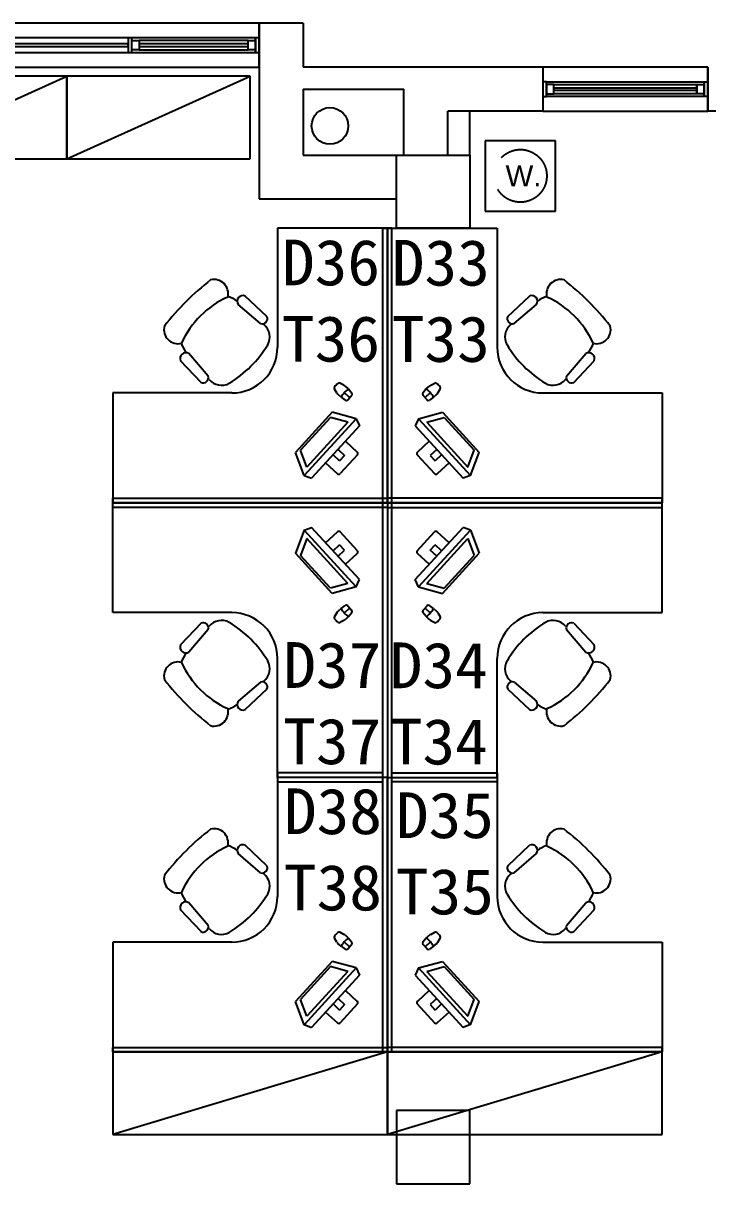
# Model space of a CAD drawing. Header units: millimetres. Extents: x 526420 to 928802, y 401925 to 509768.
# Drawn here: x 845782 to 849521, y 425344 to 431684 of the extents above; entities that cross this region are included whole.
import ezdxf

# ---------------------------------------------------------------- set-up
doc = ezdxf.new("R2010")
doc.units = ezdxf.units.MM
doc.header["$LTSCALE"] = 3000
doc.header["$MEASUREMENT"] = 0
doc.linetypes.add('DASH', pattern=[0.35, 0.25, -0.1])
doc.linetypes.add('HIDDEN', pattern=[0.375, 0.25, -0.125])
doc.layers.get('0').update_dxf_attribs({"linetype": 'CONTINUOUS'})
for name, color, linetype in [('D-WALL', 7, 'CONTINUOUS'), ('D-WINDOW', 7, 'CONTINUOUS'), ('P-FURNI-I', 7, 'CONTINUOUS'), ('窗台线', 7, 'CONTINUOUS')]:
    doc.layers.add(name, color=color, linetype=linetype)
doc.styles.get("Standard").update_dxf_attribs({"font": 'romans.shx', "width": 0.65, "bigfont": 'hzfs1.shx'})
doc.styles.add('TITLE', font='ARIAL.TTF')

msp = doc.modelspace()

# ---------------------------------------------------------------- linework, layer by layer
at = {"color": 0, "ltscale": 0.7}
msp.add_circle((847457.5, 431122.8), 100, dxfattribs=at)
at = {"layer": 'D-WALL', "color": 0, "ltscale": 0.7}
for p, q in [((847311, 431683.7), (847071, 431683.7)), ((847071, 431683.7), (847071, 430723.7)), ((847311, 431683.7), (847311, 431443.7)), ((848621, 431443.7), (847311, 431443.7)), ((848621, 431443.7), (848621, 431203.7)), ((849521, 431443.7), (849521, 431203.7)), ((847311, 431323.7), (847311, 430963.7)), ((847311, 431323.7), (847861, 431323.7)), ((847861, 430963.7), (847861, 431323.7)), ((848621, 431203.7), (848101, 431203.7)), ((848101, 430963.7), (848101, 431203.7)), ((848221, 430963.7), (848221, 431203.7)), ((852241, 431203.7), (849521, 431203.7)), ((847311, 430963.7), (847861, 430963.7)), ((847071, 430723.7), (847821, 430723.7))]:
    msp.add_line(p, q, dxfattribs=at)
at = {"layer": 'D-WALL', "color": 0, "ltscale": 100}
for p, q in [((847821, 430963.7), (848221, 430963.7)), ((847821, 430563.7), (847821, 430963.7)), ((848221, 430963.7), (848221, 430563.7)), ((848221, 430563.7), (847821, 430563.7)), ((848221, 425743.7), (847821, 425743.7)), ((847821, 425743.7), (847821, 425343.7)), ((848221, 425743.7), (847821, 425743.7)), ((847821, 425743.7), (847821, 425343.7)), ((848221, 425343.7), (848221, 425743.7)), ((848221, 425343.7), (848221, 425743.7)), ((847821, 425343.7), (848221, 425343.7)), ((847821, 425343.7), (848221, 425343.7))]:
    msp.add_line(p, q, dxfattribs=at)
at = {"layer": 'D-WINDOW', "color": 0, "ltscale": 0.7}
for p, q in [((847071, 431683.7), (844971, 431683.7)), ((847051, 431603.7), (844991, 431603.7)), ((846356, 431571.2), (845686, 431571.2)), ((846376, 431603.7), (846356, 431603.7)), ((846356, 431603.7), (846356, 431523.7)), ((846356, 431556.2), (846356, 431571.2)), ((846376, 431523.7), (846376, 431603.7)), ((846376, 431588.7), (846416, 431588.7)), ((846376, 431538.7), (846376, 431588.7)), ((847011, 431588.7), (846416, 431588.7)), ((846416, 431588.7), (846416, 431538.7)), ((846416, 431588.7), (846416, 431538.7)), ((847011, 431571.2), (846416, 431571.2)), ((846416, 431571.2), (846416, 431556.2)), ((847011, 431588.7), (847051, 431588.7)), ((847011, 431538.7), (847011, 431588.7)), ((847011, 431538.7), (847011, 431588.7)), ((847011, 431556.2), (847011, 431571.2)), ((847051, 431523.7), (847051, 431603.7)), ((847071, 431603.7), (847051, 431603.7)), ((847051, 431603.7), (847051, 431523.7)), ((847051, 431588.7), (847051, 431538.7)), ((847071, 431523.7), (847071, 431603.7)), ((844991, 431523.7), (847051, 431523.7)), ((845686, 431556.2), (846356, 431556.2)), ((846356, 431523.7), (846376, 431523.7)), ((846416, 431538.7), (846376, 431538.7)), ((846416, 431556.2), (847011, 431556.2)), ((846416, 431538.7), (847011, 431538.7)), ((847051, 431538.7), (847011, 431538.7)), ((847051, 431523.7), (847071, 431523.7)), ((849521, 431443.7), (848621, 431443.7)), ((848641, 431363.7), (848621, 431363.7)), ((848621, 431363.7), (848621, 431283.7)), ((848641, 431363.7), (849501, 431363.7)), ((848641, 431283.7), (848641, 431363.7)), ((848641, 431283.7), (848641, 431363.7)), ((848681, 431348.7), (848641, 431348.7)), ((848641, 431348.7), (848641, 431298.7)), ((848681, 431348.7), (849461, 431348.7)), ((848681, 431298.7), (848681, 431348.7)), ((848681, 431298.7), (848681, 431348.7)), ((848681, 431331.2), (849461, 431331.2)), ((848681, 431316.2), (848681, 431331.2)), ((849461, 431316.2), (848681, 431316.2)), ((849461, 431348.7), (849461, 431298.7)), ((849461, 431298.7), (849461, 431348.7)), ((849461, 431348.7), (849501, 431348.7)), ((849461, 431331.2), (849461, 431316.2)), ((849501, 431363.7), (849501, 431283.7)), ((849501, 431283.7), (849501, 431363.7)), ((849501, 431363.7), (849521, 431363.7)), ((849501, 431348.7), (849501, 431298.7)), ((849521, 431363.7), (849521, 431283.7)), ((848621, 431283.7), (848641, 431283.7)), ((848641, 431298.7), (848681, 431298.7)), ((849501, 431283.7), (848641, 431283.7)), ((849461, 431298.7), (848681, 431298.7)), ((849501, 431298.7), (849461, 431298.7)), ((849521, 431283.7), (849501, 431283.7))]:
    msp.add_line(p, q, dxfattribs=at)
at = {"layer": 'P-FURNI-I', "color": 0, "ltscale": 100}
for p, q in [((845021, 430943.7), (846021, 431393.7)), ((846021, 431393.7), (845021, 431393.7)), ((846021, 430943.7), (847021, 431393.7)), ((846021, 430943.7), (846021, 431393.7)), ((847021, 431393.7), (846021, 431393.7)), ((846021, 431393.7), (846021, 430943.7)), ((847021, 430943.7), (847021, 431393.7)), ((845021, 430943.7), (846021, 430943.7)), ((846021, 430943.7), (847021, 430943.7)), ((847771, 426063.7), (846271, 425613.7)), ((847771, 426063.7), (846271, 426063.7)), ((846271, 426063.7), (846271, 425613.7)), ((849271, 426063.7), (847771, 425613.7)), ((849271, 426063.7), (847771, 426063.7)), ((847771, 426063.7), (847771, 425613.7)), ((847771, 425613.7), (847771, 426063.7)), ((849271, 425613.7), (849271, 426063.7)), ((846271, 425613.7), (847771, 425613.7)), ((847771, 425613.7), (849271, 425613.7))]:
    msp.add_line(p, q, dxfattribs=at)
at = {"layer": 'P-FURNI-I', "color": 0, "linetype": 'DASH'}
for p, q in [((848689.6, 431041.7), (848305.6, 431041.7)), ((848305.6, 431041.7), (848305.6, 430657.7)), ((848689.6, 430657.7), (848689.6, 431041.7)), ((848305.6, 430657.7), (848689.6, 430657.7))]:
    msp.add_line(p, q, dxfattribs=at)
at = {"layer": 'P-FURNI-I', "color": 0}
for p, q in [((847771, 430563.7), (847171, 430563.7)), ((847171, 430563.7), (847171, 429913.7)), ((847746, 430563.7), (847771, 430563.7)), ((847746, 429063.7), (847746, 430563.7)), ((847771, 430563.7), (847771, 429063.7)), ((847771, 429063.7), (847771, 430563.7)), ((847796, 430563.7), (847771, 430563.7)), ((847771, 430563.7), (847771, 429063.7)), ((847771, 429063.7), (847771, 430563.7)), ((847771, 430563.7), (848371, 430563.7)), ((847796, 429063.7), (847796, 430563.7)), ((848371, 430563.7), (848371, 429913.7)), ((847113.1, 430081.4), (846995, 430193.3)), ((848428.8, 430081.4), (848546.9, 430193.3)), ((847079.1, 430042.7), (846955.9, 430147.3)), ((848462.8, 430042.7), (848586, 430147.3)), ((847096.8, 430037.3), (847091.9, 430041.5)), ((847096.8, 430037.3), (847092.1, 430041.5)), ((848445.1, 430037.3), (848449.9, 430041.5)), ((848445.1, 430037.3), (848450, 430041.5)), ((846791.9, 429755.6), (846687.4, 429878.8)), ((848750, 429755.6), (848854.5, 429878.8)), ((846753.3, 429721.5), (846641.3, 429839.7)), ((848788.7, 429721.5), (848900.6, 429839.7)), ((846797.4, 429737.9), (846793.2, 429742.7)), ((848744.6, 429737.9), (848748.7, 429742.7)), ((846921, 429663.7), (846271, 429663.7)), ((846271, 429663.7), (846271, 429063.7)), ((848621, 429663.7), (849271, 429663.7)), ((849271, 429663.7), (849271, 429063.7)), ((847470.5, 429558.5), (847269.3, 429339.1)), ((847600.4, 429522.6), (847470.5, 429558.5)), ((847941.5, 429522.6), (848071.4, 429558.5)), ((848071.4, 429558.5), (848272.6, 429339.1)), ((847460.7, 429530), (847296.7, 429351.3)), ((847600.4, 429522.6), (847316.2, 429212.8)), ((847556, 429503.7), (847331.2, 429258.7)), ((847618.8, 429483.4), (847357.1, 429198.2)), ((847556, 429503.7), (847460.7, 429530)), ((847600.4, 429522.6), (847618.8, 429483.4)), ((847941.5, 429522.6), (847923.2, 429483.4)), ((847923.2, 429483.4), (848184.8, 429198.2)), ((847941.5, 429522.6), (848225.7, 429212.8)), ((847985.9, 429503.7), (848081.2, 429530)), ((847985.9, 429503.7), (848210.7, 429258.7)), ((848081.2, 429530), (848245.2, 429351.3)), ((847331.2, 429258.7), (847296.7, 429351.3)), ((848210.7, 429258.7), (848245.2, 429351.3)), ((847316.2, 429212.7), (847269.3, 429339.1)), ((848225.7, 429212.7), (848272.6, 429339.1)), ((847316.5, 429213.1), (847357.1, 429198.2)), ((848225.4, 429213.1), (848184.8, 429198.2)), ((846271, 429063.7), (846271, 429088.7)), ((846271, 429088.7), (847771, 429088.7)), ((846271, 429038.7), (846271, 429063.7)), ((846271, 429063.7), (847771, 429063.7)), ((846271, 428463.7), (846271, 429063.7)), ((846271, 429063.7), (847771, 429063.7)), ((847771, 429063.7), (846271, 429063.7)), ((846271, 429063.7), (847771, 429063.7)), ((847771, 429038.7), (846271, 429038.7)), ((847746, 429063.7), (847771, 429063.7)), ((847746, 426063.7), (847746, 429063.7)), ((847771, 429063.7), (847746, 429063.7)), ((847771, 429088.7), (847771, 429063.7)), ((849271, 429088.7), (847771, 429088.7)), ((847771, 429088.7), (847771, 429063.7)), ((847771, 429063.7), (847771, 429038.7)), ((847771, 429063.7), (847771, 426063.7)), ((847771, 429063.7), (847771, 427563.7)), ((847771, 429063.7), (847771, 429063.7)), ((847771, 429063.7), (847771, 429063.7)), ((849271, 429063.7), (847771, 429063.7)), ((847771, 429063.7), (847771, 429038.7)), ((847796, 429063.7), (847771, 429063.7)), ((847771, 429063.7), (847771, 426063.7)), ((847771, 429063.7), (847771, 427563.7)), ((849271, 429063.7), (847771, 429063.7)), ((847771, 429063.7), (847771, 429063.7)), ((847771, 429063.7), (849271, 429063.7)), ((847771, 429063.7), (847796, 429063.7)), ((849271, 429063.7), (847771, 429063.7)), ((847771, 429063.7), (847771, 429063.7)), ((847771, 429038.7), (849271, 429038.7)), ((847796, 426063.7), (847796, 429063.7)), ((849271, 429063.7), (849271, 429088.7)), ((849271, 429038.7), (849271, 429063.7)), ((849271, 428463.7), (849271, 429063.7)), ((847316.2, 428914.7), (847269.3, 428788.3)), ((847600.4, 428604.9), (847316.2, 428914.6)), ((847316.5, 428914.4), (847357.1, 428929.2)), ((847618.8, 428644.1), (847357.1, 428929.2)), ((847923.2, 428644.1), (848184.8, 428929.2)), ((847941.5, 428604.9), (848225.7, 428914.6)), ((848225.4, 428914.4), (848184.8, 428929.2)), ((848225.7, 428914.7), (848272.6, 428788.3)), ((847331.2, 428868.8), (847296.7, 428776.1)), ((847556, 428623.7), (847331.2, 428868.8)), ((847985.9, 428623.7), (848210.7, 428868.8)), ((848210.7, 428868.8), (848245.2, 428776.1)), ((847470.5, 428569), (847269.3, 428788.3)), ((847460.7, 428597.4), (847296.7, 428776.1)), ((848071.4, 428569), (848272.6, 428788.3)), ((848081.2, 428597.4), (848245.2, 428776.1)), ((847556, 428623.7), (847460.7, 428597.4)), ((847600.4, 428604.9), (847470.5, 428569)), ((847600.4, 428604.9), (847618.8, 428644.1)), ((847941.5, 428604.9), (847923.2, 428644.1)), ((847941.5, 428604.9), (848071.4, 428569)), ((847985.9, 428623.7), (848081.2, 428597.4)), ((846921, 428463.7), (846271, 428463.7)), ((848621, 428463.7), (849271, 428463.7)), ((846753.3, 428405.9), (846641.3, 428287.8)), ((848788.7, 428405.9), (848900.6, 428287.8)), ((846791.9, 428371.9), (846687.4, 428248.6)), ((846797.4, 428389.6), (846793.2, 428384.7)), ((848744.6, 428389.6), (848748.7, 428384.7)), ((848750, 428371.9), (848854.5, 428248.6)), ((847171, 427563.7), (847171, 428213.7)), ((848371, 427563.7), (848371, 428213.7)), ((847079.1, 428084.7), (846955.9, 427980.1)), ((847096.8, 428090.1), (847091.9, 428086)), ((847096.8, 428090.1), (847092.1, 428085.9)), ((848445.1, 428090.1), (848449.9, 428085.9)), ((848445.1, 428090.1), (848450, 428086)), ((848462.8, 428084.7), (848586, 427980.1)), ((847113.1, 428046), (846995, 427934.1)), ((848428.8, 428046), (848546.9, 427934.1)), ((847171, 427588.7), (847171, 427538.7)), ((847746, 427588.7), (847171, 427588.7)), ((847746, 427538.7), (847746, 427588.7)), ((847796, 427538.7), (847796, 427588.7)), ((847796, 427588.7), (848371, 427588.7)), ((848371, 427588.7), (848371, 427538.7)), ((847771, 427563.7), (847171, 427563.7)), ((847171, 427563.7), (847171, 426913.7)), ((847771, 427563.7), (847171, 427563.7)), ((847171, 427538.7), (847746, 427538.7)), ((847771, 426063.7), (847771, 427563.7)), ((847771, 426063.7), (847771, 427563.7)), ((847771, 427563.7), (848371, 427563.7)), ((847771, 427563.7), (848371, 427563.7)), ((848371, 427538.7), (847796, 427538.7)), ((848371, 427563.7), (848371, 426913.7)), ((847113.1, 427081.4), (846995, 427193.3)), ((848428.8, 427081.4), (848546.9, 427193.3)), ((847079.1, 427042.7), (846955.9, 427147.3)), ((848462.8, 427042.7), (848586, 427147.3)), ((847096.8, 427037.3), (847091.9, 427041.5)), ((847096.8, 427037.3), (847092.1, 427041.5)), ((848445.1, 427037.3), (848449.9, 427041.5)), ((848445.1, 427037.3), (848450, 427041.5)), ((846791.9, 426755.6), (846687.4, 426878.8)), ((848750, 426755.6), (848854.5, 426878.8)), ((846753.3, 426721.5), (846641.3, 426839.7)), ((848788.7, 426721.5), (848900.6, 426839.7)), ((846797.4, 426737.9), (846793.2, 426742.7)), ((848744.6, 426737.9), (848748.7, 426742.7)), ((846921, 426663.7), (846271, 426663.7)), ((846271, 426663.7), (846271, 426063.7)), ((848621, 426663.7), (849271, 426663.7)), ((849271, 426663.7), (849271, 426063.7)), ((847470.5, 426558.5), (847269.3, 426339.1)), ((847600.4, 426522.6), (847470.5, 426558.5)), ((847941.5, 426522.6), (848071.4, 426558.5)), ((848071.4, 426558.5), (848272.6, 426339.1)), ((847460.7, 426530), (847296.7, 426351.3)), ((847600.4, 426522.6), (847316.2, 426212.8)), ((847556, 426503.7), (847331.2, 426258.7)), ((847556, 426503.7), (847460.7, 426530)), ((847600.4, 426522.6), (847618.8, 426483.4)), ((847941.5, 426522.6), (847923.2, 426483.4)), ((847941.5, 426522.6), (848225.7, 426212.8)), ((847985.9, 426503.7), (848081.2, 426530)), ((847985.9, 426503.7), (848210.7, 426258.7)), ((848081.2, 426530), (848245.2, 426351.3)), ((847618.8, 426483.4), (847357.1, 426198.2)), ((847923.2, 426483.4), (848184.8, 426198.2)), ((847316.2, 426212.7), (847269.3, 426339.1)), ((847331.2, 426258.7), (847296.7, 426351.3)), ((848210.7, 426258.7), (848245.2, 426351.3)), ((848225.7, 426212.7), (848272.6, 426339.1)), ((847316.5, 426213.1), (847357.1, 426198.2)), ((848225.4, 426213.1), (848184.8, 426198.2)), ((846271, 426063.7), (846271, 426088.7)), ((846271, 426088.7), (847771, 426088.7)), ((847771, 426063.7), (846271, 426063.7)), ((846271, 426063.7), (847771, 426063.7)), ((847771, 426063.7), (847746, 426063.7)), ((847771, 426088.7), (847771, 426063.7)), ((849271, 426088.7), (847771, 426088.7)), ((847771, 426088.7), (847771, 426063.7)), ((847771, 426063.7), (847771, 426063.7)), ((847771, 426063.7), (849271, 426063.7)), ((847771, 426063.7), (847796, 426063.7)), ((849271, 426063.7), (847771, 426063.7)), ((847771, 426063.7), (847771, 426063.7)), ((849271, 426063.7), (849271, 426088.7))]:
    msp.add_line(p, q, dxfattribs=at)
at = {"layer": 'P-FURNI-I', "color": 0, "linetype": 'ByBlock'}
for p, q in [((847495, 429664.5), (847481.9, 429684.6)), ((847533.4, 429706.4), (847512.3, 429717.7)), ((847565.2, 429638.7), (847535.8, 429665.7)), ((847558.6, 429685.5), (847543.6, 429699.2)), ((847558.6, 429685.5), (847576.5, 429663.6)), ((847983.3, 429685.5), (847965.4, 429663.6)), ((847976.7, 429638.7), (848006.1, 429665.7)), ((847983.3, 429685.5), (847998.3, 429699.2)), ((848008.5, 429706.4), (848029.6, 429717.7)), ((848046.9, 429664.5), (848060, 429684.6)), ((847518, 429641.3), (847503.1, 429655)), ((847518, 429641.3), (847541.3, 429625.3)), ((847554.3, 429626.8), (847576.1, 429650.5)), ((847987.6, 429626.8), (847965.8, 429650.5)), ((848023.9, 429641.3), (848000.6, 429625.3)), ((848023.9, 429641.3), (848038.9, 429655)), ((847501.5, 429355.5), (847537.5, 429322.4)), ((847542, 429399.7), (847606.8, 429340.3)), ((847999.9, 429399.7), (847935.2, 429340.3)), ((848040.5, 429355.5), (848004.4, 429322.4)), ((847433.9, 429281.8), (847498.6, 429222.4)), ((847474.4, 429326), (847510.5, 429293)), ((847537.5, 429322.4), (847510.5, 429293)), ((847607.4, 429326.2), (847512.7, 429223)), ((847934.5, 429326.2), (848029.2, 429223)), ((848004.4, 429322.4), (848031.4, 429293)), ((848067.5, 429326), (848031.4, 429293)), ((848108.1, 429281.8), (848043.3, 429222.4)), ((847433.9, 428845.6), (847498.6, 428905)), ((847607.4, 428801.2), (847512.7, 428904.4)), ((847934.5, 428801.2), (848029.2, 428904.4)), ((848108.1, 428845.6), (848043.3, 428905)), ((847474.4, 428801.4), (847510.5, 428834.5)), ((847501.5, 428771.9), (847537.5, 428805)), ((847537.5, 428805), (847510.5, 428834.5)), ((847542, 428727.7), (847606.8, 428787.1)), ((847999.9, 428727.7), (847935.2, 428787.1)), ((848004.4, 428805), (848031.4, 428834.5)), ((848040.5, 428771.9), (848004.4, 428805)), ((848067.5, 428801.4), (848031.4, 428834.5)), ((847495, 428462.9), (847481.9, 428442.9)), ((847518, 428486.2), (847503.1, 428472.5)), ((847518, 428486.2), (847541.3, 428502.1)), ((847565.2, 428488.8), (847535.8, 428461.7)), ((847554.3, 428500.7), (847576.1, 428476.9)), ((847558.6, 428442), (847576.5, 428463.8)), ((847983.3, 428442), (847965.4, 428463.8)), ((847987.6, 428500.7), (847965.8, 428476.9)), ((847976.7, 428488.8), (848006.1, 428461.7)), ((848023.9, 428486.2), (848000.6, 428502.1)), ((848023.9, 428486.2), (848038.9, 428472.5)), ((848046.9, 428462.9), (848060, 428442.9)), ((847533.4, 428421), (847512.3, 428409.7)), ((847558.6, 428442), (847543.6, 428428.2)), ((847983.3, 428442), (847998.3, 428428.2)), ((848008.5, 428421), (848029.6, 428409.7)), ((847495, 426664.5), (847481.9, 426684.6)), ((847533.4, 426706.4), (847512.3, 426717.7)), ((847558.6, 426685.5), (847543.6, 426699.2)), ((847558.6, 426685.5), (847576.5, 426663.6)), ((847983.3, 426685.5), (847965.4, 426663.6)), ((847983.3, 426685.5), (847998.3, 426699.2)), ((848008.5, 426706.4), (848029.6, 426717.7)), ((848046.9, 426664.5), (848060, 426684.6)), ((847518, 426641.3), (847503.1, 426655)), ((847518, 426641.3), (847541.3, 426625.3)), ((847565.2, 426638.7), (847535.8, 426665.7)), ((847554.3, 426626.8), (847576.1, 426650.5)), ((847987.6, 426626.8), (847965.8, 426650.5)), ((847976.7, 426638.7), (848006.1, 426665.7)), ((848023.9, 426641.3), (848000.6, 426625.3)), ((848023.9, 426641.3), (848038.9, 426655)), ((847542, 426399.7), (847606.8, 426340.3)), ((847999.9, 426399.7), (847935.2, 426340.3)), ((847474.4, 426326), (847510.5, 426293)), ((847501.5, 426355.5), (847537.5, 426322.4)), ((847537.5, 426322.4), (847510.5, 426293)), ((847607.4, 426326.2), (847512.7, 426223)), ((847934.5, 426326.2), (848029.2, 426223)), ((848040.5, 426355.5), (848004.4, 426322.4)), ((848004.4, 426322.4), (848031.4, 426293)), ((848067.5, 426326), (848031.4, 426293)), ((847433.9, 426281.8), (847498.6, 426222.4)), ((848108.1, 426281.8), (848043.3, 426222.4))]:
    msp.add_line(p, q, dxfattribs=at)
at = {"layer": 'P-FURNI-I', "color": 0, "linetype": 'HIDDEN', "ltscale": 0.5}
msp.add_circle((848497.6, 430849.7), 144, dxfattribs=at)
at = {"layer": 'P-FURNI-I', "color": 0}
for centre, radius, start, end in [((847649.9, 429184.8), 1383.5, 127.59073, 142.40927), ((846825.2, 430207.1), 76.4, 345.39269, 104.60731), ((848716.7, 430207.1), 76.4, 75.39269, 194.60731), ((847892, 429184.8), 1383.5, 37.59073, 52.40927), ((847105.3, 429729.4), 502.6, 114.20895, 155.79105), ((846844.7, 430023.1), 177.1, 53.09524, 71.38199), ((846982.7, 430164.2), 31.7, 67.15642, 212.13371), ((848559.2, 430164.2), 31.7, 327.86629, 112.84358), ((848697.2, 430023.1), 177.1, 108.61801, 126.90476), ((848436.6, 429729.4), 502.6, 24.20895, 65.79105), ((847088.2, 430069.1), 27.9, 251.04311, 26.28384), ((848453.8, 430069.1), 27.9, 153.71616, 288.95689), ((846627.6, 430009.5), 76.4, 165.39269, 284.60731), ((847039.9, 429969.5), 88.6, 331.10866, 50), ((848502, 429969.5), 88.6, 130, 208.89134), ((848914.4, 430009.5), 76.4, 255.39269, 14.60731), ((846813.4, 429991.7), 177.1, 198.78779, 217.66529), ((846584, 430250.7), 624.1, 301.27501, 328.72499), ((848957.9, 430250.7), 624.1, 211.27501, 238.72499), ((848728.5, 429991.7), 177.1, 322.33471, 341.21221), ((846670.5, 429852), 31.7, 57.86629, 202.84358), ((846921, 429913.7), 250, 270.00002, 359.99998), ((848621, 429913.7), 250, 180.00002, 269.99998), ((848871.4, 429852), 31.7, 337.15642, 122.13371), ((846765.6, 429746.5), 27.9, 243.71616, 18.95689), ((846865.2, 429794.8), 88.6, 220, 298.89134), ((848676.7, 429794.8), 88.6, 241.10866, 320), ((848776.3, 429746.5), 27.9, 161.04311, 296.28384), ((846921, 428213.7), 250, 0.00002, 89.99998), ((848621, 428213.7), 250, 90.00002, 179.99998), ((846765.6, 428380.9), 27.9, 341.04311, 116.28384), ((846865.2, 428332.6), 88.6, 61.10866, 140), ((846584, 427876.7), 624.1, 31.27501, 58.72499), ((848957.9, 427876.7), 624.1, 121.27501, 148.72499), ((848676.7, 428332.6), 88.6, 40, 118.89134), ((848776.3, 428380.9), 27.9, 63.71616, 198.95689), ((846670.5, 428275.5), 31.7, 157.15642, 302.13371), ((848871.4, 428275.5), 31.7, 237.86629, 22.84358), ((846813.4, 428135.7), 177.1, 142.33471, 161.21221), ((848728.5, 428135.7), 177.1, 18.78779, 37.66529), ((846627.6, 428117.9), 76.4, 75.39269, 194.60731), ((847105.3, 428398), 502.6, 204.20895, 245.79105), ((847039.9, 428158), 88.6, 310, 28.89134), ((848502, 428158), 88.6, 151.10866, 230), ((848436.6, 428398), 502.6, 294.20895, 335.79105), ((848914.4, 428117.9), 76.4, 345.39269, 104.60731), ((847649.9, 428942.6), 1383.5, 217.59073, 232.40927), ((847088.2, 428058.4), 27.9, 333.71616, 108.95689), ((848453.8, 428058.4), 27.9, 71.04311, 206.28384), ((847892, 428942.6), 1383.5, 307.59073, 322.40927), ((846844.7, 428104.4), 177.1, 288.61801, 306.90476), ((846982.7, 427963.3), 31.7, 147.86629, 292.84358), ((848559.2, 427963.3), 31.7, 247.15642, 32.13371), ((848697.2, 428104.4), 177.1, 233.09524, 251.38199), ((846825.2, 427920.3), 76.4, 255.39269, 14.60731), ((848716.7, 427920.3), 76.4, 165.39269, 284.60731), ((847649.9, 426184.8), 1383.5, 127.59073, 142.40927), ((846825.2, 427207.1), 76.4, 345.39269, 104.60731), ((848716.7, 427207.1), 76.4, 75.39269, 194.60731), ((847892, 426184.8), 1383.5, 37.59073, 52.40927), ((846844.7, 427023.1), 177.1, 53.09524, 71.38199), ((846982.7, 427164.2), 31.7, 67.15642, 212.13371), ((848559.2, 427164.2), 31.7, 327.86629, 112.84358), ((848697.2, 427023.1), 177.1, 108.61801, 126.90476), ((847105.3, 426729.4), 502.6, 114.20895, 155.79105), ((848436.6, 426729.4), 502.6, 24.20895, 65.79105), ((847088.2, 427069.1), 27.9, 251.04311, 26.28384), ((848453.8, 427069.1), 27.9, 153.71616, 288.95689), ((846627.6, 427009.5), 76.4, 165.39269, 284.60731), ((847039.9, 426969.5), 88.6, 331.10866, 50), ((848502, 426969.5), 88.6, 130, 208.89134), ((848914.4, 427009.5), 76.4, 255.39269, 14.60731), ((846670.5, 426852), 31.7, 57.86629, 202.84358), ((846813.4, 426991.7), 177.1, 198.78779, 217.66529), ((846584, 427250.7), 624.1, 301.27501, 328.72499), ((846921, 426913.7), 250, 270.00002, 359.99998), ((848621, 426913.7), 250, 180.00002, 269.99998), ((848957.9, 427250.7), 624.1, 211.27501, 238.72499), ((848871.4, 426852), 31.7, 337.15642, 122.13371), ((848728.5, 426991.7), 177.1, 322.33471, 341.21221), ((846765.6, 426746.5), 27.9, 243.71616, 18.95689), ((848776.3, 426746.5), 27.9, 161.04311, 296.28384), ((846865.2, 426794.8), 88.6, 220, 298.89134), ((848676.7, 426794.8), 88.6, 241.10866, 320)]:
    msp.add_arc(centre, radius, start, end, dxfattribs=at)
at = {"layer": 'P-FURNI-I', "color": 0, "linetype": 'ByBlock'}
for centre, radius, start, end in [((847490.3, 429690), 10, 137.47035, 213.12695), ((847555.7, 429647.4), 88, 129.09951, 145.8412), ((847536.9, 429691.8), 50, 213.12695, 227.47035), ((847507.6, 429708.9), 10, 61.81376, 137.47035), ((847633.9, 429575.7), 133.1, 124.44717, 150.49354), ((847509.8, 429662.3), 50, 47.47035, 61.81376), ((847568.8, 429657.3), 10, 317.47035, 39.36733), ((847973.1, 429657.3), 10, 140.63267, 222.52965), ((847908, 429575.7), 133.1, 29.50646, 55.55283), ((848032.1, 429662.3), 50, 118.18624, 132.52965), ((848034.3, 429708.9), 10, 42.52965, 118.18624), ((848005.1, 429691.8), 50, 312.52965, 326.87305), ((847986.2, 429647.4), 88, 34.1588, 50.90049), ((848051.7, 429690), 10, 326.87305, 42.52965), ((847547, 429633.5), 10, 235.57338, 317.47035), ((847994.9, 429633.5), 10, 222.52965, 304.42662), ((847600, 429333), 10, 317.47035, 47.47035), ((847941.9, 429333), 10, 132.52965, 222.52965), ((847505.4, 429229.8), 10, 227.47035, 317.47035), ((848036.6, 429229.8), 10, 222.52965, 312.52965), ((847505.4, 428897.6), 10, 42.52965, 132.52965), ((848036.6, 428897.6), 10, 47.47035, 137.47035), ((847600, 428794.5), 10, 312.52965, 42.52965), ((847941.9, 428794.5), 10, 137.47035, 227.47035), ((847536.9, 428435.6), 50, 132.52965, 146.87305), ((847633.9, 428551.7), 133.1, 209.50646, 235.55283), ((847547, 428493.9), 10, 42.52965, 124.42662), ((847568.8, 428470.1), 10, 320.63267, 42.52965), ((847973.1, 428470.1), 10, 137.47035, 219.36733), ((847908, 428551.7), 133.1, 304.44717, 330.49354), ((847994.9, 428493.9), 10, 55.57338, 137.47035), ((848005.1, 428435.6), 50, 33.12695, 47.47035), ((847490.3, 428437.4), 10, 146.87305, 222.52965), ((847555.7, 428480), 88, 214.1588, 230.90049), ((847507.6, 428418.5), 10, 222.52965, 298.18624), ((847509.8, 428465.1), 50, 298.18624, 312.52965), ((848032.1, 428465.1), 50, 227.47035, 241.81376), ((848034.3, 428418.5), 10, 241.81376, 317.47035), ((847986.2, 428480), 88, 309.09951, 325.8412), ((848051.7, 428437.4), 10, 317.47035, 33.12695), ((847490.3, 426690), 10, 137.47035, 213.12695), ((847555.7, 426647.4), 88, 129.09951, 145.8412), ((847507.6, 426708.9), 10, 61.81376, 137.47035), ((847633.9, 426575.7), 133.1, 124.44717, 150.49354), ((847509.8, 426662.3), 50, 47.47035, 61.81376), ((847908, 426575.7), 133.1, 29.50646, 55.55283), ((848032.1, 426662.3), 50, 118.18624, 132.52965), ((848034.3, 426708.9), 10, 42.52965, 118.18624), ((847986.2, 426647.4), 88, 34.1588, 50.90049), ((848051.7, 426690), 10, 326.87305, 42.52965), ((847536.9, 426691.8), 50, 213.12695, 227.47035), ((847547, 426633.5), 10, 235.57338, 317.47035), ((847568.8, 426657.3), 10, 317.47035, 39.36733), ((847973.1, 426657.3), 10, 140.63267, 222.52965), ((847994.9, 426633.5), 10, 222.52965, 304.42662), ((848005.1, 426691.8), 50, 312.52965, 326.87305), ((847600, 426333), 10, 317.47035, 47.47035), ((847941.9, 426333), 10, 132.52965, 222.52965), ((847505.4, 426229.8), 10, 227.47035, 317.47035), ((848036.6, 426229.8), 10, 222.52965, 312.52965)]:
    msp.add_arc(centre, radius, start, end, dxfattribs=at)
at = {"layer": '窗台线', "color": 0, "ltscale": 0.7}
for p, q in [((847071, 431443.7), (847071, 431683.7)), ((844971, 431443.7), (847071, 431443.7)), ((848621, 431443.7), (848621, 431203.7)), ((849521, 431203.7), (849521, 431443.7)), ((848621, 431203.7), (849521, 431203.7))]:
    msp.add_line(p, q, dxfattribs=at)

# ---------------------------------------------------------------- texts
at = {"layer": 'P-FURNI-I', "color": 0, "linetype": 'DASH', "style": 'TITLE'}
msp.add_text('W.', height=115.2, dxfattribs=at).set_placement((848416.3, 430792.3))
at = {"layer": 'P-FURNI-I', "color": 6, "ltscale": 0.7, "char_height": 250, "attachment_point": 1}
for s, insert, width in [('{\\fKaiTi_GB2312|b0|i0|c134|p49;\\W1.05;\\C3;D36\\PT36}', (847195.3, 430501.8), 339.372), ('{\\fKaiTi_GB2312|b0|i0|c134|p49;\\W1.05;\\C3;D33\\PT33}', (847795.1, 430500.3), 472.166), ('{\\fKaiTi_GB2312|b0|i0|c134|p49;\\W1.05;\\C3;D37\\PT37}', (847202.5, 428302.7), 339.372), ('{\\fKaiTi_GB2312|b0|i0|c134|p49;\\W1.05;\\C3;D34\\PT34}', (847783.8, 428301.1), 339.372), ('{\\fKaiTi_GB2312|b0|i0|c134|p49;\\W1.05;\\C3;D38\\PT38}', (847206.1, 427503.7), 339.372), ('{\\fKaiTi_GB2312|b0|i0|c134|p49;\\W1.05;\\C3;D35\\PT35}', (847817.4, 427482), 339.372)]:
    msp.add_mtext(s, dxfattribs=dict(at, insert=insert, width=width))

doc.saveas('drawing.dxf')
